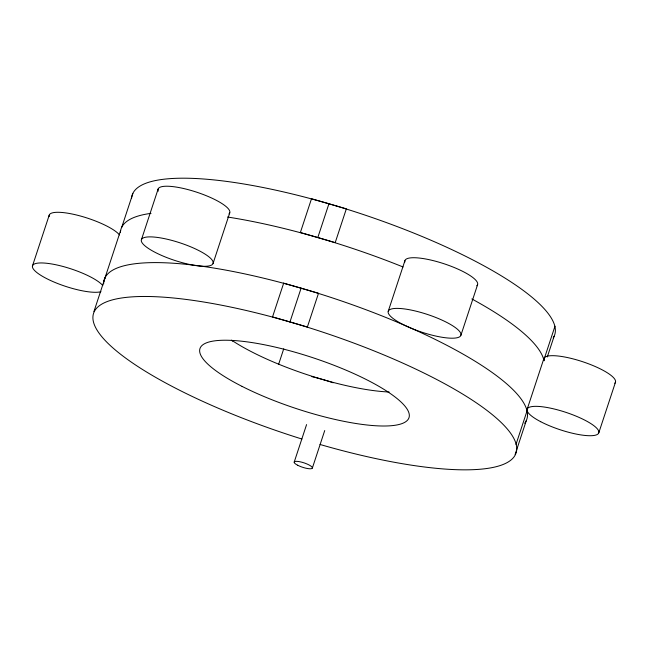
<?xml version="1.0" encoding="UTF-8"?>
<svg xmlns="http://www.w3.org/2000/svg" width="648" height="648" viewBox="0 0 648 648"><rect width="100%" height="100%" fill="white"/><g stroke="black" fill="none" stroke-linecap="round" stroke-linejoin="round"><path stroke-width="0.97" d="M32.497 265.858L49.199 215.217M103.963 281.013L120.666 230.364M93.903 311.672L105.041 277.911M121.743 227.262L132.881 193.501M141.426 239.687L158.128 189.038M213.054 263.469A37.738 9.169 18.3 0 0 162.089 238.172A37.738 9.169 18.3 0 0 156.581 253.085A37.738 9.169 18.3 0 0 213.054 263.469L229.756 212.828M289.956 321.975L301.085 288.206M317.795 237.565L328.925 203.796M278.689 364.119L283.727 348.835M294.216 462.081L306.577 424.594M312.36 468.034L324.721 430.547M388.233 311.275L404.935 260.634M460.898 335.283A38.264 9.299 18.3 0 0 409.001 309.655A38.264 9.299 18.3 0 0 403.801 324.899A38.264 9.299 18.3 0 0 460.898 335.283L477.6 284.642M527.156 409.269L543.858 358.627M516.002 444.398L527.14 410.638M543.842 359.988L554.98 326.228M515.12 454.499L526.257 420.738M547.293 356.959L554.097 336.328M598.801 432.783L615.503 382.142M120.39 232.308A222.507 54.076 18.3 0 1 151.016 213.362M227.456 217.007A222.507 54.076 18.3 0 1 403.072 266.976M471.841 298.947A222.507 54.076 18.3 0 1 543.956 360.482M544.109 360.758A37.706 9.161 18.3 0 1 581.054 361.195A37.706 9.161 18.3 0 1 614.758 383.268M131.544 198.353A222.507 54.076 18.3 0 1 361.211 213.816A222.507 54.076 18.3 0 1 553.222 337.851M103.656 283.954A222.507 54.076 18.3 0 1 333.42 298.242A222.507 54.076 18.3 0 1 524.661 423.249M301.911 439.036A222.507 54.076 18.3 0 1 119.224 298.38A222.507 54.076 18.3 0 1 483.181 407.633A222.507 54.076 18.3 0 1 320.023 444.471M389.148 392.016A110.079 26.754 18.3 0 1 232.016 340.475M158.274 191.136A37.738 9.169 18.3 0 1 195.842 191.905A37.738 9.169 18.3 0 1 228.938 213.929M404.879 262.003A38.264 9.299 18.3 0 1 444.269 263.833A38.264 9.299 18.3 0 1 476.807 285.768M100.958 291.697A37.706 9.161 18.3 0 1 44.728 277.595A37.706 9.161 18.3 0 1 48.981 263.55A37.706 9.161 18.3 0 1 102.813 285.566M49.191 216.586A37.706 9.161 18.3 0 1 78.74 215.565A37.706 9.161 18.3 0 1 119.516 234.924M311.891 376.666A54.975 13.357 18.3 0 1 333.177 382.79M231.36 340.151A54.975 13.357 18.3 0 1 232.494 341.091M283.67 283.16L272.533 316.921L307.371 327.021L318.508 293.261L283.67 283.16M311.51 198.75L300.372 232.511L335.21 242.611L346.348 208.85L311.51 198.75M540.699 421.702A37.706 9.161 18.3 0 0 598.517 433.382A37.706 9.161 18.3 0 0 549.715 407.997A37.706 9.161 18.3 0 0 540.699 421.702M242.06 386.386A110.079 26.754 18.3 0 0 408.702 418.414A110.079 26.754 18.3 0 0 262.772 344.453A110.079 26.754 18.3 0 0 242.06 386.386M297.643 465.232A9.55 2.317 18.3 0 0 312.287 468.188A9.55 2.317 18.3 0 0 299.927 461.757A9.55 2.317 18.3 0 0 297.643 465.232"/></g></svg>
